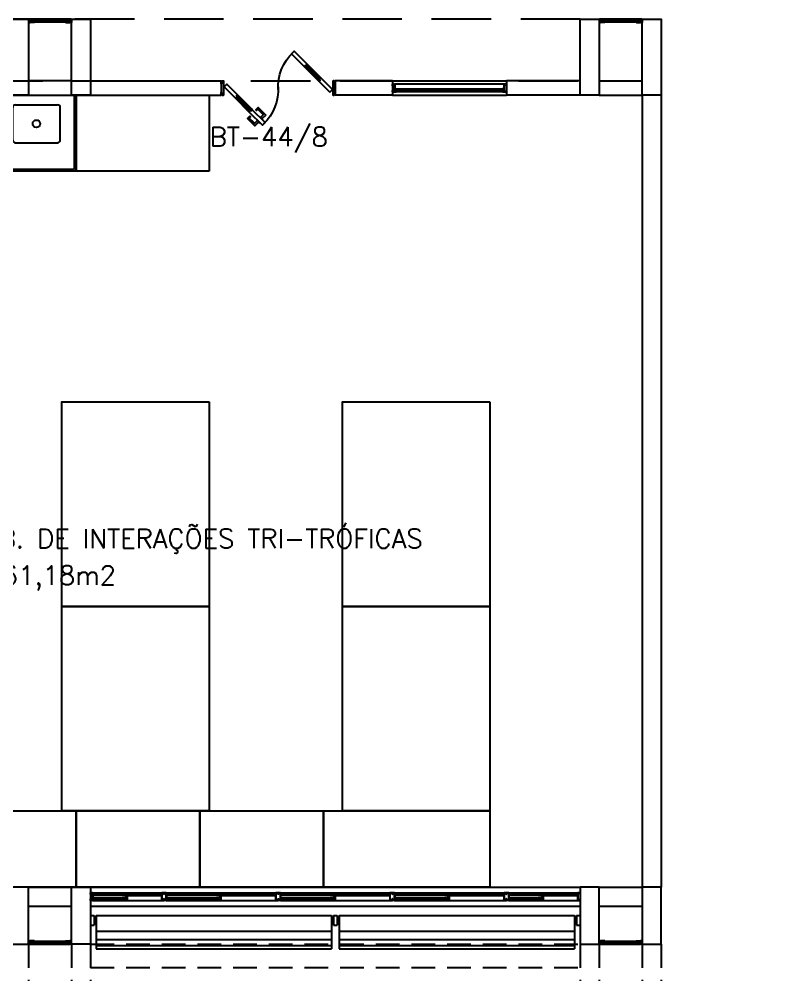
# Model space of a CAD drawing. Header units: millimetres. Extents: x 2128 to 2646, y 1972 to 2207.
# Drawn here: x 2419.91 to 2427.99, y 2008.99 to 2019.04 of the extents above; entities that cross this region are included whole.
import ezdxf

# ---------------------------------------------------------------- set-up
doc = ezdxf.new("R2010")
doc.units = ezdxf.units.MM
doc.linetypes.add('DASHDOT2', pattern=[0.5, 0.25, -0.125, 0, -0.125])
doc.linetypes.add('HIDDEN', pattern=[0.375, 0.25, -0.125])
for name, color, linetype in [('AR-ALV', 2, 'Continuous'), ('AR-BANCADAS', 1, 'Continuous'), ('AR-BRISES', 1, 'Continuous'), ('AR-DASH', 1, 'DASHDOT2'), ('AR-ESCADA', 2, 'Continuous'), ('AR-ESQ', 1, 'Continuous'), ('AR-ESTC', 3, 'Continuous'), ('AR-PEITORIL', 1, 'Continuous'), ('AR-PERGOLAPROJ', 1, 'HIDDEN'), ('AR-PISO', 1, 'Continuous'), ('AR-PORTA', 1, 'Continuous'), ('AR-PROJ', 1, 'HIDDEN'), ('BC- VISTA', 1, 'Continuous'), ('BC-CUBA', 1, 'Continuous'), ('BR-LINHAS', 1, 'Continuous'), ('BR-MONTANTE', 242, 'Continuous'), ('BR-PAINEL', 1, 'Continuous'), ('BR-SUPORTE', 1, 'Continuous'), ('COZ1', 1, 'Continuous'), ('DT-ESQ-BAGUETE-C', 1, 'Continuous'), ('DT-ESQ-BAGUETE-V', 1, 'Continuous'), ('DT-ESQ-CHAPA DOBRADA-V', 1, 'Continuous'), ('DT-ESQ-MARCO-V', 1, 'Continuous'), ('DT-ESQ-PERFIL CADEIRA-C', 2, 'Continuous'), ('DT-ESQ-PERFIL CADEIRA-V', 2, 'Continuous'), ('DT-ESQ-PERFIL U SIMPLES-C', 2, 'Continuous'), ('DT-ESQ-PERFIL U-C', 2, 'Continuous'), ('DT-ESQ-PERFIL U-V', 1, 'Continuous'), ('DT-ESQ-VENEZIANA-C', 1, 'Continuous'), ('DT-ESQ-VENEZIANA-V', 1, 'Continuous'), ('DT-ESQ-VIDRO-C', 2, 'Continuous'), ('DT-TXTMOD', 1, 'Continuous'), ('ENDEREÇO', 2, 'Continuous'), ('ES-GUARDACORPO', 2, 'Continuous'), ('maçaneta', 1, 'Continuous'), ('mov', 1, 'Continuous'), ('PG-PROJ', 1, 'HIDDEN'), ('PM-PERFIL U-C', 2, 'Continuous'), ('PM-VIDRO', 2, 'Continuous'), ('pm1', 2, 'Continuous'), ('pm2', 2, 'Continuous'), ('PROJ2', 1, 'HIDDEN'), ('TEXTO', 2, 'Continuous'), ('Área', 2, 'Continuous')]:
    doc.layers.add(name, color=color, linetype=linetype)
doc.styles.add('S10', font='simplex.shx', dxfattribs={"height": 0.1})
doc.styles.add('UNB-100', font='simplex.shx', dxfattribs={"height": 0.2})
doc.styles.add('UNB1-100', font='simplex.shx', dxfattribs={"height": 0.2})

# ---------------------------------------------------------------- blocks, each defined once
blk = doc.blocks.new('EF40-P')
at = {"layer": 'DT-ESQ-BAGUETE-C', "ltscale": 0.1}
for points in [[(0.422, -0.08), (0.409, -0.08), (0.409, -0.079), (0.422, -0.079, 0.414214), (0.422, -0.078), (0.422, -0.067, 0.414214), (0.422, -0.067), (0.409, -0.067), (0.409, -0.065), (0.422, -0.065, -0.414214), (0.424, -0.067), (0.424, -0.079, -0.414214)], [(0.702, -0.08), (0.715, -0.08), (0.715, -0.079), (0.702, -0.079, -0.414214), (0.702, -0.078), (0.702, -0.067, -0.414214), (0.702, -0.067), (0.715, -0.067), (0.715, -0.065), (0.702, -0.065, 0.414214), (0.7, -0.067), (0.7, -0.079, 0.414214)], [(1.41, -0.08), (1.396, -0.08), (1.396, -0.079), (1.409, -0.079, 0.414214), (1.41, -0.078), (1.41, -0.067, 0.414214), (1.409, -0.067), (1.396, -0.067), (1.396, -0.065), (1.41, -0.065, -0.414214), (1.411, -0.067), (1.411, -0.079, -0.414214)], [(1.901, -0.08), (1.915, -0.08), (1.915, -0.079), (1.902, -0.079, -0.414214), (1.901, -0.078), (1.901, -0.067, -0.414214), (1.902, -0.067), (1.915, -0.067), (1.915, -0.065), (1.901, -0.065, 0.414214), (1.9, -0.067), (1.9, -0.079, 0.414214)], [(2.61, -0.08), (2.596, -0.08), (2.596, -0.079), (2.609, -0.079, 0.414214), (2.61, -0.078), (2.61, -0.067, 0.414214), (2.609, -0.067), (2.596, -0.067), (2.596, -0.065), (2.61, -0.065, -0.414214), (2.611, -0.067), (2.611, -0.079, -0.414214)], [(3.101, -0.08), (3.115, -0.08), (3.115, -0.079), (3.102, -0.079, -0.414214), (3.101, -0.078), (3.101, -0.067, -0.414214), (3.102, -0.067), (3.115, -0.067), (3.115, -0.065), (3.101, -0.065, 0.414214), (3.1, -0.067), (3.1, -0.079, 0.414214)], [(3.81, -0.08), (3.796, -0.08), (3.796, -0.079), (3.809, -0.079, 0.414214), (3.81, -0.078), (3.81, -0.067, 0.414214), (3.809, -0.067), (3.796, -0.067), (3.796, -0.065), (3.81, -0.065, -0.414214), (3.811, -0.067), (3.811, -0.079, -0.414214)], [(4.301, -0.08), (4.315, -0.08), (4.315, -0.079), (4.302, -0.079, -0.414214), (4.301, -0.078), (4.301, -0.067, -0.414214), (4.302, -0.067), (4.315, -0.067), (4.315, -0.065), (4.301, -0.065, 0.414214), (4.3, -0.067), (4.3, -0.079, 0.414214)], [(4.797, -0.08), (4.784, -0.08), (4.784, -0.079), (4.797, -0.079, 0.414214), (4.797, -0.078), (4.797, -0.067, 0.414214), (4.797, -0.067), (4.784, -0.067), (4.784, -0.065), (4.797, -0.065, -0.414214), (4.799, -0.067), (4.799, -0.079, -0.414214)], [(5.076, -0.08), (5.09, -0.08), (5.09, -0.079), (5.077, -0.079, -0.414214), (5.076, -0.078), (5.076, -0.067, -0.414214), (5.077, -0.067), (5.09, -0.067), (5.09, -0.065), (5.076, -0.065, 0.414214), (5.075, -0.067), (5.075, -0.079, 0.414214)], [(0.073, -0.125), (0.06, -0.125), (0.06, -0.124), (0.073, -0.124, 0.414214), (0.073, -0.123), (0.073, -0.112, 0.414214), (0.073, -0.112), (0.06, -0.112), (0.06, -0.11), (0.073, -0.11, -0.414214), (0.075, -0.112), (0.075, -0.124, -0.414214)], [(0.339, -0.125), (0.352, -0.125), (0.352, -0.124), (0.34, -0.124, -0.414214), (0.339, -0.123), (0.339, -0.112, -0.414214), (0.34, -0.112), (0.352, -0.112), (0.352, -0.11), (0.339, -0.11, 0.414214), (0.337, -0.112), (0.337, -0.124, 0.414214)], [(0.848, -0.125), (0.835, -0.125), (0.835, -0.124), (0.848, -0.124, 0.414214), (0.848, -0.123), (0.848, -0.112, 0.414214), (0.848, -0.112), (0.835, -0.112), (0.835, -0.11), (0.848, -0.11, -0.414214), (0.85, -0.112), (0.85, -0.124, -0.414214)], [(1.326, -0.125), (1.34, -0.125), (1.34, -0.124), (1.327, -0.124, -0.414214), (1.326, -0.123), (1.326, -0.112, -0.414214), (1.327, -0.112), (1.34, -0.112), (1.34, -0.11), (1.326, -0.11, 0.414214), (1.325, -0.112), (1.325, -0.124, 0.414214)], [(2.048, -0.125), (2.035, -0.125), (2.035, -0.124), (2.048, -0.124, 0.414214), (2.048, -0.123), (2.048, -0.112, 0.414214), (2.048, -0.112), (2.035, -0.112), (2.035, -0.11), (2.048, -0.11, -0.414214), (2.05, -0.112), (2.05, -0.124, -0.414214)], [(2.526, -0.125), (2.54, -0.125), (2.54, -0.124), (2.527, -0.124, -0.414214), (2.526, -0.123), (2.526, -0.112, -0.414214), (2.527, -0.112), (2.54, -0.112), (2.54, -0.11), (2.526, -0.11, 0.414214), (2.525, -0.112), (2.525, -0.124, 0.414214)], [(3.248, -0.125), (3.235, -0.125), (3.235, -0.124), (3.248, -0.124, 0.414214), (3.248, -0.123), (3.248, -0.112, 0.414214), (3.248, -0.112), (3.235, -0.112), (3.235, -0.11), (3.248, -0.11, -0.414214), (3.25, -0.112), (3.25, -0.124, -0.414214)], [(3.726, -0.125), (3.74, -0.125), (3.74, -0.124), (3.727, -0.124, -0.414214), (3.726, -0.123), (3.726, -0.112, -0.414214), (3.727, -0.112), (3.74, -0.112), (3.74, -0.11), (3.726, -0.11, 0.414214), (3.725, -0.112), (3.725, -0.124, 0.414214)], [(4.448, -0.125), (4.435, -0.125), (4.435, -0.124), (4.448, -0.124, 0.414214), (4.448, -0.123), (4.448, -0.112, 0.414214), (4.448, -0.112), (4.435, -0.112), (4.435, -0.11), (4.448, -0.11, -0.414214), (4.45, -0.112), (4.45, -0.124, -0.414214)], [(4.714, -0.125), (4.727, -0.125), (4.727, -0.124), (4.714, -0.124, -0.414214), (4.714, -0.123), (4.714, -0.112, -0.414214), (4.714, -0.112), (4.727, -0.112), (4.727, -0.11), (4.714, -0.11, 0.414214), (4.712, -0.112), (4.712, -0.124, 0.414214)]]:
    blk.add_lwpolyline(points, format="xyb", close=True, dxfattribs=at)
at = {"layer": 'DT-ESQ-BAGUETE-V', "ltscale": 0.1}
for p, q in [((0.422, -0.065), (0.702, -0.065)), ((1.41, -0.065), (1.901, -0.065)), ((2.61, -0.065), (3.101, -0.065)), ((3.81, -0.065), (4.301, -0.065)), ((4.797, -0.065), (5.076, -0.065)), ((0.073, -0.11), (0.339, -0.11)), ((0.848, -0.11), (1.326, -0.11)), ((2.048, -0.11), (2.526, -0.11)), ((3.248, -0.11), (3.726, -0.11)), ((4.448, -0.11), (4.714, -0.11))]:
    blk.add_line(p, q, dxfattribs=at)
at = {"layer": 'DT-ESQ-CHAPA DOBRADA-V', "ltscale": 0.1}
for p, q in [((0.025, -0.077), (0.374, -0.077)), ((0.025, -0.08), (0.374, -0.08)), ((0.8, -0.077), (1.361, -0.077)), ((0.8, -0.08), (1.361, -0.08)), ((2, -0.077), (2.561, -0.077)), ((2, -0.08), (2.561, -0.08)), ((3.2, -0.077), (3.761, -0.077)), ((3.2, -0.08), (3.761, -0.08)), ((4.4, -0.077), (4.749, -0.077)), ((4.4, -0.08), (4.749, -0.08))]:
    blk.add_line(p, q, dxfattribs=at)
at = {"layer": 'DT-ESQ-PERFIL CADEIRA-C', "ltscale": 0.1}
for p, q in [((0.376, -0.088), (0.422, -0.088)), ((0.75, -0.088), (0.702, -0.088)), ((1.363, -0.088), (1.41, -0.088)), ((1.95, -0.088), (1.901, -0.088)), ((2.563, -0.088), (2.61, -0.088)), ((3.15, -0.088), (3.101, -0.088)), ((3.763, -0.088), (3.81, -0.088)), ((4.35, -0.088), (4.301, -0.088)), ((4.751, -0.088), (4.797, -0.088)), ((5.125, -0.088), (5.076, -0.088)), ((0.025, -0.134), (0.073, -0.134)), ((0.385, -0.134), (0.339, -0.134)), ((0.8, -0.134), (0.848, -0.134)), ((1.373, -0.134), (1.326, -0.134)), ((2, -0.134), (2.048, -0.134)), ((2.573, -0.134), (2.526, -0.134)), ((3.2, -0.134), (3.248, -0.134)), ((3.773, -0.134), (3.726, -0.134)), ((4.4, -0.134), (4.448, -0.134)), ((4.76, -0.134), (4.714, -0.134))]:
    blk.add_line(p, q, dxfattribs=at)
for points in [[(0.422, -0.087, -1), (0.422, -0.09), (0.376, -0.09, -0.414214), (0.374, -0.088), (0.374, -0.067, -0.414214), (0.376, -0.065), (0.407, -0.065, -0.414214), (0.409, -0.067), (0.409, -0.087)], [(0.409, -0.088, -0.198913), (0.408, -0.088, -0.198913), (0.407, -0.087), (0.407, -0.067, 0.414214), (0.407, -0.067), (0.376, -0.067, 0.414214), (0.375, -0.067), (0.375, -0.088, 0.414214), (0.376, -0.088)], [(0.702, -0.09), (0.75, -0.09), (0.75, -0.088), (0.715, -0.088, 0.198912), (0.716, -0.088, 0.198913), (0.716, -0.087), (0.716, -0.067, -0.414214), (0.717, -0.067), (0.75, -0.067), (0.75, -0.065), (0.716, -0.065, 0.414214), (0.715, -0.067), (0.715, -0.079), (0.715, -0.08), (0.715, -0.087), (0.702, -0.087, 1)], [(1.41, -0.087, -1), (1.41, -0.09), (1.363, -0.09, -0.414214), (1.361, -0.088), (1.361, -0.067, -0.414214), (1.363, -0.065), (1.395, -0.065, -0.414214), (1.396, -0.067), (1.396, -0.087)], [(1.396, -0.088, -0.198913), (1.395, -0.088, -0.198913), (1.395, -0.087), (1.395, -0.067, 0.414214), (1.394, -0.067), (1.363, -0.067, 0.414214), (1.363, -0.067), (1.363, -0.088, 0.414214), (1.363, -0.088)], [(1.901, -0.09), (1.95, -0.09), (1.95, -0.088), (1.915, -0.088, 0.198912), (1.916, -0.088, 0.198913), (1.916, -0.087), (1.916, -0.067, -0.414214), (1.917, -0.067), (1.95, -0.067), (1.95, -0.065), (1.916, -0.065, 0.414214), (1.915, -0.067), (1.915, -0.079), (1.915, -0.08), (1.915, -0.087), (1.901, -0.087, 1)], [(2.61, -0.087, -1), (2.61, -0.09), (2.563, -0.09, -0.414214), (2.561, -0.088), (2.561, -0.067, -0.414214), (2.563, -0.065), (2.595, -0.065, -0.414214), (2.596, -0.067), (2.596, -0.087)], [(2.596, -0.088, -0.198913), (2.595, -0.088, -0.198913), (2.595, -0.087), (2.595, -0.067, 0.414214), (2.594, -0.067), (2.563, -0.067, 0.414214), (2.563, -0.067), (2.563, -0.088, 0.414214), (2.563, -0.088)], [(3.101, -0.09), (3.15, -0.09), (3.15, -0.088), (3.115, -0.088, 0.198912), (3.116, -0.088, 0.198913), (3.116, -0.087), (3.116, -0.067, -0.414214), (3.117, -0.067), (3.15, -0.067), (3.15, -0.065), (3.116, -0.065, 0.414214), (3.115, -0.067), (3.115, -0.079), (3.115, -0.08), (3.115, -0.087), (3.101, -0.087, 1)], [(3.81, -0.087, -1), (3.81, -0.09), (3.763, -0.09, -0.414214), (3.761, -0.088), (3.761, -0.067, -0.414214), (3.763, -0.065), (3.795, -0.065, -0.414214), (3.796, -0.067), (3.796, -0.087)], [(3.796, -0.088, -0.198913), (3.795, -0.088, -0.198913), (3.795, -0.087), (3.795, -0.067, 0.414214), (3.794, -0.067), (3.763, -0.067, 0.414214), (3.763, -0.067), (3.763, -0.088, 0.414214), (3.763, -0.088)], [(4.301, -0.09), (4.35, -0.09), (4.35, -0.088), (4.315, -0.088, 0.198912), (4.316, -0.088, 0.198913), (4.316, -0.087), (4.316, -0.067, -0.414214), (4.317, -0.067), (4.35, -0.067), (4.35, -0.065), (4.316, -0.065, 0.414214), (4.315, -0.067), (4.315, -0.079), (4.315, -0.08), (4.315, -0.087), (4.301, -0.087, 1)], [(4.797, -0.087, -1), (4.797, -0.09), (4.751, -0.09, -0.414214), (4.749, -0.088), (4.749, -0.067, -0.414214), (4.751, -0.065), (4.782, -0.065, -0.414214), (4.784, -0.067), (4.784, -0.087)], [(4.784, -0.088, -0.198913), (4.783, -0.088, -0.198913), (4.782, -0.087), (4.782, -0.067, 0.414214), (4.782, -0.067), (4.751, -0.067, 0.414214), (4.75, -0.067), (4.75, -0.088, 0.414214), (4.751, -0.088)], [(5.076, -0.09), (5.125, -0.09), (5.125, -0.088), (5.09, -0.088, 0.198912), (5.091, -0.088, 0.198913), (5.091, -0.087), (5.091, -0.067, -0.414214), (5.092, -0.067), (5.125, -0.067), (5.125, -0.065), (5.091, -0.065, 0.414214), (5.09, -0.067), (5.09, -0.079), (5.09, -0.08), (5.09, -0.087), (5.076, -0.087, 1)], [(0.073, -0.135), (0.025, -0.135), (0.025, -0.134), (0.06, -0.134, -0.198912), (0.059, -0.133, -0.198913), (0.059, -0.132), (0.059, -0.112, 0.414214), (0.058, -0.112), (0.025, -0.112), (0.025, -0.11), (0.059, -0.11, -0.414214), (0.06, -0.112), (0.06, -0.124), (0.06, -0.125), (0.06, -0.132), (0.073, -0.132, -1)], [(0.339, -0.132, 1), (0.339, -0.135), (0.385, -0.135, 0.414214), (0.387, -0.133), (0.387, -0.112, 0.414214), (0.385, -0.11), (0.354, -0.11, 0.414214), (0.352, -0.112), (0.352, -0.132)], [(0.352, -0.134, 0.198913), (0.354, -0.133, 0.198913), (0.354, -0.132), (0.354, -0.112, -0.414214), (0.354, -0.112), (0.385, -0.112, -0.414214), (0.386, -0.112), (0.386, -0.133, -0.414214), (0.385, -0.134)], [(0.848, -0.135), (0.8, -0.135), (0.8, -0.134), (0.835, -0.134, -0.198912), (0.834, -0.133, -0.198913), (0.833, -0.132), (0.833, -0.112, 0.414214), (0.833, -0.112), (0.8, -0.112), (0.8, -0.11), (0.833, -0.11, -0.414214), (0.835, -0.112), (0.835, -0.124), (0.835, -0.125), (0.835, -0.132), (0.848, -0.132, -1)], [(1.326, -0.132, 1), (1.326, -0.135), (1.373, -0.135, 0.414214), (1.375, -0.133), (1.375, -0.112, 0.414214), (1.373, -0.11), (1.341, -0.11, 0.414214), (1.34, -0.112), (1.34, -0.132)], [(1.34, -0.134, 0.198913), (1.341, -0.133, 0.198913), (1.341, -0.132), (1.341, -0.112, -0.414214), (1.342, -0.112), (1.373, -0.112, -0.414214), (1.373, -0.112), (1.373, -0.133, -0.414214), (1.373, -0.134)], [(2.048, -0.135), (2, -0.135), (2, -0.134), (2.035, -0.134, -0.198912), (2.034, -0.133, -0.198913), (2.033, -0.132), (2.033, -0.112, 0.414214), (2.033, -0.112), (2, -0.112), (2, -0.11), (2.033, -0.11, -0.414214), (2.035, -0.112), (2.035, -0.124), (2.035, -0.125), (2.035, -0.132), (2.048, -0.132, -1)], [(2.526, -0.132, 1), (2.526, -0.135), (2.573, -0.135, 0.414214), (2.575, -0.133), (2.575, -0.112, 0.414214), (2.573, -0.11), (2.541, -0.11, 0.414214), (2.54, -0.112), (2.54, -0.132)], [(2.54, -0.134, 0.198913), (2.541, -0.133, 0.198913), (2.541, -0.132), (2.541, -0.112, -0.414214), (2.542, -0.112), (2.573, -0.112, -0.414214), (2.573, -0.112), (2.573, -0.133, -0.414214), (2.573, -0.134)], [(3.248, -0.135), (3.2, -0.135), (3.2, -0.134), (3.235, -0.134, -0.198912), (3.234, -0.133, -0.198913), (3.233, -0.132), (3.233, -0.112, 0.414214), (3.233, -0.112), (3.2, -0.112), (3.2, -0.11), (3.233, -0.11, -0.414214), (3.235, -0.112), (3.235, -0.124), (3.235, -0.125), (3.235, -0.132), (3.248, -0.132, -1)], [(3.726, -0.132, 1), (3.726, -0.135), (3.773, -0.135, 0.414214), (3.775, -0.133), (3.775, -0.112, 0.414214), (3.773, -0.11), (3.741, -0.11, 0.414214), (3.74, -0.112), (3.74, -0.132)], [(3.74, -0.134, 0.198913), (3.741, -0.133, 0.198913), (3.741, -0.132), (3.741, -0.112, -0.414214), (3.742, -0.112), (3.773, -0.112, -0.414214), (3.773, -0.112), (3.773, -0.133, -0.414214), (3.773, -0.134)], [(4.448, -0.135), (4.4, -0.135), (4.4, -0.134), (4.435, -0.134, -0.198912), (4.434, -0.133, -0.198913), (4.433, -0.132), (4.433, -0.112, 0.414214), (4.433, -0.112), (4.4, -0.112), (4.4, -0.11), (4.433, -0.11, -0.414214), (4.435, -0.112), (4.435, -0.124), (4.435, -0.125), (4.435, -0.132), (4.448, -0.132, -1)], [(4.714, -0.132, 1), (4.714, -0.135), (4.76, -0.135, 0.414214), (4.762, -0.133), (4.762, -0.112, 0.414214), (4.76, -0.11), (4.729, -0.11, 0.414214), (4.727, -0.112), (4.727, -0.132)], [(4.727, -0.134, 0.198913), (4.729, -0.133, 0.198913), (4.729, -0.132), (4.729, -0.112, -0.414214), (4.729, -0.112), (4.76, -0.112, -0.414214), (4.761, -0.112), (4.761, -0.133, -0.414214), (4.76, -0.134)]]:
    blk.add_lwpolyline(points, format="xyb", close=True, dxfattribs=at)
at = {"layer": 'DT-ESQ-PERFIL CADEIRA-V', "ltscale": 0.1}
for p, q in [((0.407, -0.09), (0.702, -0.09)), ((1.395, -0.09), (1.901, -0.09)), ((2.595, -0.09), (3.101, -0.09)), ((3.795, -0.09), (4.301, -0.09)), ((4.782, -0.09), (5.076, -0.09)), ((0.073, -0.135), (0.339, -0.135)), ((0.848, -0.135), (1.326, -0.135)), ((2.048, -0.135), (2.526, -0.135)), ((3.248, -0.135), (3.726, -0.135)), ((4.448, -0.135), (4.714, -0.135))]:
    blk.add_line(p, q, dxfattribs=at)
at = {"layer": 'DT-ESQ-PERFIL U SIMPLES-C', "ltscale": 0.1}
for points in [[(0.376, -0.102), (0.384, -0.102), (0.384, -0.1), (0.376, -0.1, -0.414214), (0.375, -0.1), (0.375, -0.092, -0.414214), (0.376, -0.091), (0.384, -0.091), (0.384, -0.09), (0.376, -0.09, 0.414214), (0.374, -0.092), (0.374, -0.1, 0.414214)], [(0.385, -0.098), (0.377, -0.098), (0.377, -0.1), (0.385, -0.1, -0.414214), (0.386, -0.1), (0.386, -0.108, -0.414214), (0.385, -0.109), (0.377, -0.109), (0.377, -0.11), (0.385, -0.11, 0.414214), (0.387, -0.108), (0.387, -0.1, 0.414214)], [(1.363, -0.102), (1.371, -0.102), (1.371, -0.1), (1.363, -0.1, -0.414214), (1.363, -0.1), (1.363, -0.092, -0.414214), (1.363, -0.091), (1.371, -0.091), (1.371, -0.09), (1.363, -0.09, 0.414214), (1.361, -0.092), (1.361, -0.1, 0.414214)], [(1.373, -0.098), (1.365, -0.098), (1.365, -0.1), (1.373, -0.1, -0.414214), (1.373, -0.1), (1.373, -0.108, -0.414214), (1.373, -0.109), (1.365, -0.109), (1.365, -0.11), (1.373, -0.11, 0.414214), (1.375, -0.108), (1.375, -0.1, 0.414214)], [(2.563, -0.102), (2.571, -0.102), (2.571, -0.1), (2.563, -0.1, -0.414214), (2.563, -0.1), (2.563, -0.092, -0.414214), (2.563, -0.091), (2.571, -0.091), (2.571, -0.09), (2.563, -0.09, 0.414214), (2.561, -0.092), (2.561, -0.1, 0.414214)], [(2.573, -0.098), (2.565, -0.098), (2.565, -0.1), (2.573, -0.1, -0.414214), (2.573, -0.1), (2.573, -0.108, -0.414214), (2.573, -0.109), (2.565, -0.109), (2.565, -0.11), (2.573, -0.11, 0.414214), (2.575, -0.108), (2.575, -0.1, 0.414214)], [(3.763, -0.102), (3.771, -0.102), (3.771, -0.1), (3.763, -0.1, -0.414214), (3.763, -0.1), (3.763, -0.092, -0.414214), (3.763, -0.091), (3.771, -0.091), (3.771, -0.09), (3.763, -0.09, 0.414214), (3.761, -0.092), (3.761, -0.1, 0.414214)], [(3.773, -0.098), (3.765, -0.098), (3.765, -0.1), (3.773, -0.1, -0.414214), (3.773, -0.1), (3.773, -0.108, -0.414214), (3.773, -0.109), (3.765, -0.109), (3.765, -0.11), (3.773, -0.11, 0.414214), (3.775, -0.108), (3.775, -0.1, 0.414214)], [(4.751, -0.102), (4.759, -0.102), (4.759, -0.1), (4.751, -0.1, -0.414214), (4.75, -0.1), (4.75, -0.092, -0.414214), (4.751, -0.091), (4.759, -0.091), (4.759, -0.09), (4.751, -0.09, 0.414214), (4.749, -0.092), (4.749, -0.1, 0.414214)], [(4.76, -0.098), (4.752, -0.098), (4.752, -0.1), (4.76, -0.1, -0.414214), (4.761, -0.1), (4.761, -0.108, -0.414214), (4.76, -0.109), (4.752, -0.109), (4.752, -0.11), (4.76, -0.11, 0.414214), (4.762, -0.108), (4.762, -0.1, 0.414214)]]:
    blk.add_lwpolyline(points, format="xyb", close=True, dxfattribs=at)
at = {"layer": 'DT-ESQ-PERFIL U-C', "ltscale": 0.1}
for points in [[(0, -0.062, -0.414214), (0.001, -0.06), (0.023, -0.06, -0.414214), (0.025, -0.062), (0.025, -0.139, -0.414214), (0.023, -0.14), (0.001, -0.14, -0.414214), (0, -0.139), (0, -0.125), (0.001, -0.125), (0.001, -0.138, 0.414214), (0.002, -0.139), (0.023, -0.139, 0.414214), (0.023, -0.138), (0.023, -0.062, 0.414214), (0.023, -0.062), (0.002, -0.062, 0.414214), (0.001, -0.062), (0.001, -0.075), (0, -0.075)], [(0.775, -0.062, 0.414214), (0.773, -0.06), (0.751, -0.06, 0.414214), (0.75, -0.062), (0.75, -0.139, 0.414214), (0.751, -0.14), (0.773, -0.14, 0.414214), (0.775, -0.139), (0.775, -0.125), (0.773, -0.125), (0.773, -0.138, -0.414214), (0.773, -0.139), (0.752, -0.139, -0.414214), (0.751, -0.138), (0.751, -0.062, -0.414214), (0.752, -0.062), (0.773, -0.062, -0.414214), (0.773, -0.062), (0.773, -0.075), (0.775, -0.075)], [(0.775, -0.062, -0.414214), (0.776, -0.06), (0.798, -0.06, -0.414214), (0.8, -0.062), (0.8, -0.139, -0.414214), (0.798, -0.14), (0.776, -0.14, -0.414214), (0.775, -0.139), (0.775, -0.125), (0.776, -0.125), (0.776, -0.138, 0.414214), (0.777, -0.139), (0.798, -0.139, 0.414214), (0.798, -0.138), (0.798, -0.062, 0.414214), (0.798, -0.062), (0.777, -0.062, 0.414214), (0.776, -0.062), (0.776, -0.075), (0.775, -0.075)], [(1.975, -0.062, 0.414214), (1.973, -0.06), (1.951, -0.06, 0.414214), (1.95, -0.062), (1.95, -0.139, 0.414214), (1.951, -0.14), (1.973, -0.14, 0.414214), (1.975, -0.139), (1.975, -0.125), (1.973, -0.125), (1.973, -0.138, -0.414214), (1.973, -0.139), (1.952, -0.139, -0.414214), (1.951, -0.138), (1.951, -0.062, -0.414214), (1.952, -0.062), (1.973, -0.062, -0.414214), (1.973, -0.062), (1.973, -0.075), (1.975, -0.075)], [(1.975, -0.062, -0.414214), (1.976, -0.06), (1.998, -0.06, -0.414214), (2, -0.062), (2, -0.139, -0.414214), (1.998, -0.14), (1.976, -0.14, -0.414214), (1.975, -0.139), (1.975, -0.125), (1.976, -0.125), (1.976, -0.138, 0.414214), (1.977, -0.139), (1.998, -0.139, 0.414214), (1.998, -0.138), (1.998, -0.062, 0.414214), (1.998, -0.062), (1.977, -0.062, 0.414214), (1.976, -0.062), (1.976, -0.075), (1.975, -0.075)], [(3.175, -0.062, 0.414214), (3.173, -0.06), (3.151, -0.06, 0.414214), (3.15, -0.062), (3.15, -0.139, 0.414214), (3.151, -0.14), (3.173, -0.14, 0.414214), (3.175, -0.139), (3.175, -0.125), (3.173, -0.125), (3.173, -0.138, -0.414214), (3.173, -0.139), (3.152, -0.139, -0.414214), (3.151, -0.138), (3.151, -0.062, -0.414214), (3.152, -0.062), (3.173, -0.062, -0.414214), (3.173, -0.062), (3.173, -0.075), (3.175, -0.075)], [(3.175, -0.062, -0.414214), (3.176, -0.06), (3.198, -0.06, -0.414214), (3.2, -0.062), (3.2, -0.139, -0.414214), (3.198, -0.14), (3.176, -0.14, -0.414214), (3.175, -0.139), (3.175, -0.125), (3.176, -0.125), (3.176, -0.138, 0.414214), (3.177, -0.139), (3.198, -0.139, 0.414214), (3.198, -0.138), (3.198, -0.062, 0.414214), (3.198, -0.062), (3.177, -0.062, 0.414214), (3.176, -0.062), (3.176, -0.075), (3.175, -0.075)], [(4.375, -0.062, 0.414214), (4.373, -0.06), (4.351, -0.06, 0.414214), (4.35, -0.062), (4.35, -0.139, 0.414214), (4.351, -0.14), (4.373, -0.14, 0.414214), (4.375, -0.139), (4.375, -0.125), (4.373, -0.125), (4.373, -0.138, -0.414214), (4.373, -0.139), (4.352, -0.139, -0.414214), (4.351, -0.138), (4.351, -0.062, -0.414214), (4.352, -0.062), (4.373, -0.062, -0.414214), (4.373, -0.062), (4.373, -0.075), (4.375, -0.075)], [(4.375, -0.062, -0.414214), (4.376, -0.06), (4.398, -0.06, -0.414214), (4.4, -0.062), (4.4, -0.139, -0.414214), (4.398, -0.14), (4.376, -0.14, -0.414214), (4.375, -0.139), (4.375, -0.125), (4.376, -0.125), (4.376, -0.138, 0.414214), (4.377, -0.139), (4.398, -0.139, 0.414214), (4.398, -0.138), (4.398, -0.062, 0.414214), (4.398, -0.062), (4.377, -0.062, 0.414214), (4.376, -0.062), (4.376, -0.075), (4.375, -0.075)], [(5.15, -0.062, 0.414214), (5.148, -0.06), (5.126, -0.06, 0.414214), (5.125, -0.062), (5.125, -0.139, 0.414214), (5.126, -0.14), (5.148, -0.14, 0.414214), (5.15, -0.139), (5.15, -0.125), (5.148, -0.125), (5.148, -0.138, -0.414214), (5.148, -0.139), (5.127, -0.139, -0.414214), (5.126, -0.138), (5.126, -0.062, -0.414214), (5.127, -0.062), (5.148, -0.062, -0.414214), (5.148, -0.062), (5.148, -0.075), (5.15, -0.075)]]:
    blk.add_lwpolyline(points, format="xyb", close=True, dxfattribs=at)
at = {"layer": 'DT-ESQ-PERFIL U-V', "ltscale": 0.1}
for p, q in [((0.023, -0.06), (0.751, -0.06)), ((0.798, -0.06), (1.951, -0.06)), ((1.998, -0.06), (3.151, -0.06)), ((3.198, -0.06), (4.351, -0.06)), ((4.398, -0.06), (5.126, -0.06)), ((0.023, -0.14), (0.751, -0.14)), ((0.798, -0.14), (1.951, -0.14)), ((1.998, -0.14), (3.151, -0.14)), ((3.198, -0.14), (4.351, -0.14)), ((4.398, -0.14), (5.126, -0.14))]:
    blk.add_line(p, q, dxfattribs=at)
at = {"layer": 'DT-ESQ-VIDRO-C', "ltscale": 0.1}
for points in [[(0.713, -0.085), (0.713, -0.082), (0.412, -0.082), (0.412, -0.085)], [(1.912, -0.085), (1.912, -0.082), (1.399, -0.082), (1.399, -0.085)], [(3.112, -0.085), (3.112, -0.082), (2.599, -0.082), (2.599, -0.085)], [(4.312, -0.085), (4.312, -0.082), (3.799, -0.082), (3.799, -0.085)], [(5.087, -0.085), (5.087, -0.082), (4.786, -0.082), (4.786, -0.085)], [(0.063, -0.13), (0.063, -0.127), (0.349, -0.127), (0.349, -0.13)], [(0.838, -0.13), (0.838, -0.127), (1.337, -0.127), (1.337, -0.13)], [(2.038, -0.13), (2.038, -0.127), (2.537, -0.127), (2.537, -0.13)], [(3.238, -0.13), (3.238, -0.127), (3.737, -0.127), (3.737, -0.13)], [(4.438, -0.13), (4.438, -0.127), (4.724, -0.127), (4.724, -0.13)]]:
    blk.add_lwpolyline(points, close=True, dxfattribs=at)
at = {"layer": 'DT-TXTMOD', "ltscale": 0.1, "style": 'S10', "flags": 3}
for tag, p in [('M01', (0.025, -0.28)), ('M02', (0.325, -0.28)), ('M03', (0.627, -0.28)), ('M04', (0.929, -0.28)), ('M05', (1.231, -0.28)), ('M06', (1.532, -0.28)), ('M07', (1.834, -0.28)), ('M08', (2.136, -0.28)), ('M09', (2.438, -0.28)), ('M10', (2.739, -0.28)), ('M11', (3.041, -0.28)), ('M12', (3.343, -0.28)), ('M13', (3.645, -0.28)), ('M14', (3.946, -0.28)), ('M15', (4.248, -0.28)), ('M16', (4.55, -0.28)), ('M17', (4.852, -0.28))]:
    blk.add_attdef(tag, p, '', height=0.1, dxfattribs=at)
blk = doc.blocks.new('EF01-P')
at = {"layer": 'DT-ESQ-BAGUETE-C', "ltscale": 0.1}
for points in [[(0.002, 0.035), (0.015, 0.035), (0.015, 0.033), (0.002, 0.033), (0.002, 0.005), (0.015, 0.005), (0.015, 0.004), (0.002, 0.004, -0.414214), (0, 0.005), (0, 0.033, -0.414214)], [(0.448, 0.035), (0.435, 0.035), (0.435, 0.033), (0.448, 0.033), (0.448, 0.005), (0.435, 0.005), (0.435, 0.004), (0.448, 0.004, 0.414214), (0.45, 0.005), (0.45, 0.033, 0.414214)]]:
    blk.add_lwpolyline(points, format="xyb", close=True, dxfattribs=at)
at = {"layer": 'DT-ESQ-PERFIL CADEIRA-C', "ltscale": 0.1}
for points in [[(0.01, 0.002), (0.01, 0.003), (0.002, 0.003, 1), (0.002, 0), (0.015, 0, 0.414214), (0.016, 0.002), (0.016, 0.033), (0.043, 0.033)], [(0.043, 0.006), (0.018, 0.006), (0.018, 0.016), (0.016, 0.016), (0.016, 0.006, 0.414214), (0.018, 0.005), (0.043, 0.005), (0.056, 0.005, 1), (0.056, 0.008), (0.043, 0.008), (0.043, 0.02), (0.043, 0.032), (0.056, 0.032, 1), (0.056, 0.035), (0.043, 0.035), (0.016, 0.035, 0.414214), (0.015, 0.033), (0.015, 0.002), (0.002, 0.002)], [(0.041, 0.02), (0.041, 0.032, -0.414214), (0.043, 0.033), (0.056, 0.033)], [(0.041, 0.02), (0.041, 0.008, 0.414214), (0.043, 0.006), (0.056, 0.006)], [(0.407, 0.006), (0.432, 0.006), (0.432, 0.016), (0.433, 0.016), (0.433, 0.006, -0.414214), (0.432, 0.005), (0.407, 0.005), (0.394, 0.005, -1), (0.394, 0.008), (0.407, 0.008), (0.407, 0.02), (0.407, 0.032), (0.394, 0.032, -1), (0.394, 0.035), (0.407, 0.035), (0.433, 0.035, -0.414214), (0.435, 0.033), (0.435, 0.002), (0.448, 0.002)], [(0.408, 0.02), (0.408, 0.032, 0.414214), (0.407, 0.033), (0.394, 0.033)], [(0.408, 0.02), (0.408, 0.008, -0.414214), (0.407, 0.006), (0.394, 0.006)], [(0.44, 0.002), (0.44, 0.003), (0.448, 0.003, -1), (0.448, 0), (0.435, 0, -0.414214), (0.433, 0.002), (0.433, 0.033), (0.407, 0.033)]]:
    blk.add_lwpolyline(points, format="xyb", dxfattribs=at)
at = {"layer": 'DT-ESQ-PERFIL CADEIRA-V', "ltscale": 0.1}
blk.add_line((0.015, 0), (0.435, 0), dxfattribs=at)
at = {"layer": 'DT-ESQ-VENEZIANA-C', "ltscale": 0.1}
for p, q in [((0.043, 0.011), (0.407, 0.011)), ((0.043, 0.009), (0.407, 0.009))]:
    blk.add_line(p, q, dxfattribs=at)
at = {"layer": 'DT-ESQ-VENEZIANA-V', "ltscale": 0.1}
blk.add_line((0.043, 0.031), (0.407, 0.031), dxfattribs=at)
blk = doc.blocks.new('ES-2P-2PAV-D')
at = {"layer": 'AR-DASH'}
for p, q in [((5.578, -2.445), (6.569, -1.865)), ((5.462, -2.571), (5.578, -2.393)), ((5.578, -2.393), (5.578, -2.445)), ((4.649, -2.906), (5.48, -2.491)), ((5.48, -2.491), (5.462, -2.571))]:
    blk.add_line(p, q, dxfattribs=at)
at = {"layer": 'AR-ESTC'}
for points in [[(4.55, -1.325), (4.55, -1.295), (4.55, -0.75), (4.75, -0.75), (4.75, -1.295), (4.75, -1.325), (4.75, -3.875), (4.55, -3.875)], [(2.75, -0.95), (2.95, -0.95), (2.95, -1.55), (2.75, -1.55)]]:
    blk.add_lwpolyline(points, close=True, dxfattribs=at)
at = {"layer": 'AR-PISO'}
for p, q in [((0, -0.75), (0, 0.75)), ((4.8, -0.875), (6.3, -0.875)), ((4.8, -1.175), (6.3, -1.175)), ((4.8, -1.475), (6.3, -1.475)), ((4.8, -1.775), (6.3, -1.775)), ((4.8, -2.075), (6.21, -2.075)), ((4.8, -2.375), (5.697, -2.375)), ((4.8, -2.675), (5.111, -2.675))]:
    blk.add_line(p, q, dxfattribs=at)
at = {"layer": 'ES-GUARDACORPO'}
for p, q in [((6.35, 0.8), (0, 0.8)), ((0, 0.8), (0, 0.8)), ((0, 0.8), (0, 0.75)), ((6.3, 0.75), (0, 0.75)), ((6.3, 0.75), (6.3, -2.023)), ((6.35, 0.8), (6.35, -1.993)), ((4.75, -0.75), (0, -0.75)), ((0, -0.95), (0, -0.75)), ((4.8, -0.875), (4.8, -0.75)), ((4.8, -2.83), (4.8, -0.875)), ((4.55, -0.95), (0, -0.95)), ((4.5, -3.875), (4.5, -0.95))]:
    blk.add_line(p, q, dxfattribs=at)
blk.add_arc((4.775, -0.75), 0.025, 0, 180, dxfattribs=at)
at = {"layer": 'PROJ2'}
for p, q in [((2.95, -0.95), (2.95, -5.575)), ((3, -0.95), (3, -5.525)), ((4.5, -1.175), (3, -1.175)), ((4.5, -1.475), (3, -1.475)), ((4.5, -1.775), (3, -1.775)), ((6.35, -1.993), (6.35, -5.575)), ((4.5, -2.075), (3, -2.075)), ((6.21, -2.075), (6.3, -2.075)), ((6.3, -2.023), (6.3, -5.525)), ((4.5, -2.375), (3, -2.375)), ((5.697, -2.375), (6.3, -2.375)), ((4.5, -2.675), (3, -2.675)), ((5.111, -2.675), (6.3, -2.675)), ((4.8, -3.875), (4.8, -2.83)), ((4.5, -2.975), (3, -2.975)), ((4.8, -2.975), (6.3, -2.975)), ((4.5, -3.275), (3, -3.275)), ((4.8, -3.275), (6.3, -3.275)), ((4.5, -3.575), (3, -3.575)), ((4.8, -3.575), (6.3, -3.575)), ((4.5, -3.875), (3, -3.875)), ((4.5, -3.875), (4.5, -4)), ((4.55, -3.875), (4.55, -4)), ((4.75, -3.875), (4.75, -4)), ((4.8, -3.875), (6.3, -3.875)), ((4.8, -3.875), (4.8, -4)), ((6.3, -5.525), (3, -5.525)), ((6.35, -5.575), (2.95, -5.575))]:
    blk.add_line(p, q, dxfattribs=at)
for centre in [(4.525, -4), (4.775, -4)]:
    blk.add_arc(centre, 0.025, 180, 0, dxfattribs=at)
blk = doc.blocks.new('BR-MODULO1')
at = {"layer": 'BR-LINHAS'}
for p, q in [((0.06, -0.265), (2.535, -0.265)), ((2.615, -0.265), (5.09, -0.265)), ((0.06, -0.352), (2.535, -0.352)), ((2.615, -0.352), (5.09, -0.352)), ((0.06, -0.415), (2.535, -0.415)), ((2.615, -0.415), (5.09, -0.415))]:
    blk.add_line(p, q, dxfattribs=at)
at = {"layer": 'BR-MONTANTE'}
for p, q in [((0, -0.1), (0, -0.2)), ((0, -0.1), (0.04, -0.1)), ((0.04, -0.1), (0.04, -0.2)), ((2.555, -0.1), (2.595, -0.1)), ((2.555, -0.1), (2.555, -0.2)), ((2.595, -0.1), (2.595, -0.2)), ((5.11, -0.1), (5.11, -0.2)), ((5.11, -0.1), (5.15, -0.1)), ((5.15, -0.1), (5.15, -0.2)), ((0, -0.2), (0.04, -0.2)), ((2.555, -0.2), (2.595, -0.2)), ((5.11, -0.2), (5.15, -0.2))]:
    blk.add_line(p, q, dxfattribs=at)
at = {"layer": 'BR-PAINEL'}
for p, q in [((0.06, -0.1), (2.535, -0.1)), ((0.06, -0.1), (0.06, -0.45)), ((2.535, -0.1), (2.535, -0.45)), ((2.615, -0.1), (2.615, -0.45)), ((2.615, -0.1), (5.09, -0.1)), ((5.09, -0.1), (5.09, -0.45)), ((0.06, -0.45), (2.535, -0.45)), ((2.615, -0.45), (5.09, -0.45))]:
    blk.add_line(p, q, dxfattribs=at)
at = {"layer": 'BR-SUPORTE'}
for p, q in [((0.04, -0.14), (0.06, -0.14)), ((0.04, -0.16), (0.06, -0.16)), ((0.05, -0.14), (0.05, -0.16)), ((2.535, -0.14), (2.555, -0.14)), ((2.535, -0.16), (2.555, -0.16)), ((2.545, -0.14), (2.545, -0.16)), ((2.615, -0.14), (2.595, -0.14)), ((2.615, -0.16), (2.595, -0.16)), ((2.605, -0.14), (2.605, -0.16)), ((5.09, -0.14), (5.11, -0.14)), ((5.09, -0.16), (5.11, -0.16)), ((5.1, -0.14), (5.1, -0.16))]:
    blk.add_line(p, q, dxfattribs=at)
blk = doc.blocks.new('PG-MODULO1-PJ-B')
at = {"layer": 'PG-PROJ'}
for p, q in [((0, 0), (0, -3)), ((5.55, 0), (5.55, -3)), ((0.2, 0), (5.35, 0)), ((0.2, 0), (0.2, -3)), ((5.35, 0), (5.35, -3)), ((0.2, -0.245), (5.35, -0.245)), ((0.2, -0.555), (5.35, -0.555)), ((0.2, -0.685), (5.35, -0.685)), ((0.2, -0.995), (5.35, -0.995)), ((0.2, -1.125), (5.35, -1.125)), ((0.2, -1.435), (5.35, -1.435)), ((0.2, -1.565), (5.35, -1.565)), ((0.2, -1.875), (5.35, -1.875)), ((0.2, -2.005), (5.35, -2.005)), ((0.2, -2.315), (5.35, -2.315)), ((0.2, -2.445), (5.35, -2.445)), ((0.2, -2.755), (5.35, -2.755)), ((0.2, -3), (0, -3)), ((5.35, -3), (5.55, -3))]:
    blk.add_line(p, q, dxfattribs=at)
blk = doc.blocks.new('EF05B-P')
at = {"layer": 'DT-ESQ-BAGUETE-C', "ltscale": 0.1}
for points in [[(0.039, -0.05), (0.0255, -0.05), (0.0255, -0.0485), (0.039, -0.0485), (0.039, -0.0365), (0.0255, -0.0365), (0.0255, -0.035), (0.039, -0.035, -0.4142136), (0.0405, -0.0365), (0.0405, -0.0485, -0.4142136)], [(1.161, -0.05), (1.1745, -0.05), (1.1745, -0.0485), (1.161, -0.0485), (1.161, -0.0365), (1.1745, -0.0365), (1.1745, -0.035), (1.161, -0.035, 0.4142136), (1.1595, -0.0365), (1.1595, -0.0485, 0.4142136)]]:
    blk.add_lwpolyline(points, format="xyb", close=True, dxfattribs=at)
at = {"layer": 'DT-ESQ-BAGUETE-V', "ltscale": 0.1}
blk.add_line((1.161, -0.05), (0.039, -0.05), dxfattribs=at)
at = {"layer": 'DT-ESQ-CHAPA DOBRADA-V', "ltscale": 0.1}
blk.add_line((1.16, -0.067), (0.04, -0.067), dxfattribs=at)
at = {"layer": 'DT-ESQ-MARCO-V', "ltscale": 0.1}
for p, q in [((0.0235, -0.035), (1.1765, -0.035)), ((0.0235, -0.115), (1.1765, -0.115))]:
    blk.add_line(p, q, dxfattribs=at)
at = {"layer": 'DT-ESQ-PERFIL U-C', "ltscale": 0.1}
for points in [[(0.025, -0.0655), (0.025, -0.0655, 0.4142136), (0.0235, -0.067), (0.0235, -0.1135), (0.0015, -0.1135), (0.0015, -0.1), (0, -0.1), (0, -0.1135, 0.4142136), (0.0015, -0.115), (0.0235, -0.115, 0.4142136), (0.025, -0.1135), (0.025, -0.067), (0.04, -0.067, 1), (0.04, -0.064), (0.025, -0.064), (0.025, -0.0365, 0.4142136), (0.0235, -0.035), (0.0015, -0.035, 0.4142136), (0, -0.0365), (0, -0.05), (0.0015, -0.05), (0.0015, -0.0365), (0.0235, -0.0365), (0.0235, -0.064, 0.4142136), (0.025, -0.0655), (0.04, -0.0655)], [(1.175, -0.0655), (1.175, -0.0655, -0.4142136), (1.1765, -0.067), (1.1765, -0.1135), (1.1985, -0.1135), (1.1985, -0.1), (1.2, -0.1), (1.2, -0.1135, -0.4142136), (1.1985, -0.115), (1.1765, -0.115, -0.4142136), (1.175, -0.1135), (1.175, -0.067), (1.16, -0.067, -1), (1.16, -0.064), (1.175, -0.064), (1.175, -0.0365, -0.4142136), (1.1765, -0.035), (1.1985, -0.035, -0.4142136), (1.2, -0.0365), (1.2, -0.05), (1.1985, -0.05), (1.1985, -0.0365), (1.1765, -0.0365), (1.1765, -0.064, -0.4142136), (1.175, -0.0655), (1.16, -0.0655)]]:
    blk.add_lwpolyline(points, format="xyb", dxfattribs=at)
at = {"layer": 'DT-ESQ-VIDRO-C', "ltscale": 0.1}
blk.add_lwpolyline([(0.027, -0.062), (0.027, -0.052), (1.173, -0.052), (1.173, -0.062)], close=True, dxfattribs=at)
at = {"layer": 'DT-TXTMOD', "ltscale": 0.1, "style": 'S10', "flags": 3}
blk.add_attdef('EF05B', (0.05, 0), '', height=0.1, dxfattribs=at)
blk = doc.blocks.new('PM7B')
at = {"layer": 'maçaneta'}
for points in [[(0.732, -0.208), (0.771, -0.247), (0.785, -0.233), (0.758, -0.206, -0.414214), (0.758, -0.204), (0.813, -0.148), (0.827, -0.162), (0.834, -0.155), (0.81, -0.13)], [(0.806, -0.282), (0.845, -0.321), (0.923, -0.243), (0.898, -0.219), (0.891, -0.226), (0.905, -0.24), (0.849, -0.295, -0.414214), (0.847, -0.295), (0.82, -0.268)], [(0.845, -0.321), (0.806, -0.282), (0.82, -0.268), (0.847, -0.295, 0.414214), (0.849, -0.295), (0.905, -0.24), (0.891, -0.226), (0.898, -0.219), (0.923, -0.243)]]:
    blk.add_lwpolyline(points, format="xyb", close=True, dxfattribs=at)
for points in [[(0.792, -0.226), (0.764, -0.254), (0.767, -0.258), (0.795, -0.229)], [(0.792, -0.226), (0.764, -0.254), (0.767, -0.258), (0.795, -0.229)], [(0.827, -0.261), (0.799, -0.289), (0.795, -0.286), (0.824, -0.258)], [(0.827, -0.261), (0.799, -0.289), (0.795, -0.286), (0.824, -0.258)]]:
    blk.add_lwpolyline(points, close=True, dxfattribs=at)
at = {"layer": 'mov'}
for centre, start, end in [((0.099, 0.089), 356.8029, 46.3992), ((1.101, 0.061), 176.8029, 226.3992)]:
    blk.add_arc(centre, 0.501, start, end, dxfattribs=at)
at = {"layer": 'PM-PERFIL U-C'}
for p, q in [((0, 0.12), (0, 0.139)), ((0.002, 0.12), (0, 0.12)), ((0.001, 0.14), (0.01, 0.14)), ((0.01, 0.138), (0.002, 0.138)), ((0.002, 0.138), (0.002, 0.12)), ((0.01, 0.14), (0.01, 0.149)), ((0.012, 0.15), (0.023, 0.15)), ((0.023, 0.148), (0.012, 0.148)), ((0.012, 0.148), (0.012, 0.14)), ((0.023, 0.148), (0.023, 0.002)), ((0.025, 0.149), (0.025, 0.001)), ((1.175, 0.149), (1.175, 0.001)), ((1.188, 0.15), (1.176, 0.15)), ((1.177, 0.148), (1.188, 0.148)), ((1.177, 0.148), (1.177, 0.002)), ((1.188, 0.148), (1.188, 0.14)), ((1.189, 0.138), (1.198, 0.138)), ((1.19, 0.14), (1.19, 0.149)), ((1.198, 0.14), (1.19, 0.14)), ((1.198, 0.138), (1.198, 0.12)), ((1.198, 0.12), (1.2, 0.12)), ((1.2, 0.12), (1.2, 0.139)), ((0, 0.012), (0, 0.03)), ((0, 0.03), (0.002, 0.03)), ((0.01, 0.01), (0.001, 0.01)), ((0.002, 0.03), (0.002, 0.012)), ((0.002, 0.012), (0.01, 0.012)), ((0.01, 0.001), (0.01, 0.01)), ((0.012, 0.01), (0.012, 0.002)), ((0.012, 0.002), (0.023, 0.002)), ((0.023, 0), (0.012, 0)), ((1.188, 0.002), (1.177, 0.002)), ((1.176, 0), (1.188, 0)), ((1.188, 0.01), (1.188, 0.002)), ((1.198, 0.012), (1.189, 0.012)), ((1.19, 0.01), (1.198, 0.01)), ((1.19, 0.001), (1.19, 0.01)), ((1.198, 0.03), (1.198, 0.012)), ((1.2, 0.03), (1.198, 0.03)), ((1.2, 0.012), (1.2, 0.03))]:
    blk.add_line(p, q, dxfattribs=at)
for centre, start, end in [((0.001, 0.139), 90, 180), ((0.012, 0.149), 90, 180), ((0.01, 0.14), 270, 0), ((0.023, 0.149), 0, 90), ((1.176, 0.149), 90, 180), ((1.188, 0.149), 0, 90), ((1.189, 0.14), 180, 270), ((1.198, 0.139), 0, 90), ((0.001, 0.012), 180, 270), ((0.01, 0.01), 0, 90), ((0.012, 0.001), 180, 270), ((0.023, 0.001), 269.9386, 0), ((1.176, 0.001), 180, 270.0614), ((1.189, 0.01), 90, 180), ((1.188, 0.001), 270, 0), ((1.198, 0.012), 270, 0)]:
    blk.add_arc(centre, 0.0015, start, end, dxfattribs=at)
at = {"layer": 'PM-VIDRO'}
for p, q in [((0.161, 0.171), (0.302, 0.312)), ((0.309, 0.305), (0.168, 0.164)), ((0.891, -0.155), (1.032, -0.014)), ((1.039, -0.021), (0.898, -0.162))]:
    blk.add_line(p, q, dxfattribs=at)
at = {"layer": 'pm1'}
for p, q in [((0.302, 0.312), (0.291, 0.323)), ((0.302, 0.312), (0.309, 0.319)), ((0.327, 0.302), (0.309, 0.319)), ((0.316, 0.312), (0.309, 0.305)), ((0.32, 0.294), (0.309, 0.305)), ((0.327, 0.302), (0.32, 0.294)), ((0.03, 0.061), (0.15, 0.181)), ((0.178, 0.153), (0.058, 0.033)), ((0.15, 0.181), (0.161, 0.171)), ((0.154, 0.164), (0.161, 0.171)), ((0.171, 0.146), (0.154, 0.164)), ((0.168, 0.164), (0.161, 0.157)), ((0.168, 0.164), (0.178, 0.153)), ((0.178, 0.153), (0.171, 0.146)), ((0.058, 0.033), (0.03, 0.061)), ((1.022, -0.003), (1.029, 0.004)), ((1.029, 0.004), (1.046, -0.014)), ((1.032, -0.014), (1.039, -0.007)), ((1.046, -0.014), (1.039, -0.021)), ((0.873, -0.152), (0.88, -0.144)), ((0.873, -0.152), (0.891, -0.169)), ((0.88, -0.144), (0.891, -0.155)), ((0.884, -0.162), (0.891, -0.155)), ((0.898, -0.162), (0.891, -0.169)), ((0.898, -0.162), (0.909, -0.173))]:
    blk.add_line(p, q, dxfattribs=at)
for points in [[(0.291, 0.323), (0.433, 0.464), (0.461, 0.436), (0.32, 0.294)], [(1.032, -0.014), (1.022, -0.003), (1.142, 0.117), (1.17, 0.089), (1.05, -0.031), (1.039, -0.021)], [(0.909, -0.173), (0.767, -0.314), (0.739, -0.286), (0.873, -0.152)]]:
    blk.add_lwpolyline(points, dxfattribs=at)
at = {"layer": 'pm2', "color": 1}
for p, q in [((0.15, 0.181), (0.291, 0.323)), ((0.32, 0.294), (0.178, 0.153)), ((0.88, -0.144), (1.022, -0.003)), ((1.05, -0.031), (0.909, -0.173))]:
    blk.add_line(p, q, dxfattribs=at)
blk = doc.blocks.new('EF01C-P')
at = {"layer": 'DT-ESQ-BAGUETE-C', "ltscale": 0.1}
for points in [[(0.002, 0.035), (0.015, 0.035), (0.015, 0.033), (0.002, 0.033), (0.002, 0.005), (0.015, 0.005), (0.015, 0.004), (0.002, 0.004, -0.414214), (0, 0.005), (0, 0.033, -0.414214)], [(0.448, 0.035), (0.435, 0.035), (0.435, 0.033), (0.448, 0.033), (0.448, 0.005), (0.435, 0.005), (0.435, 0.004), (0.448, 0.004, 0.414214), (0.45, 0.005), (0.45, 0.033, 0.414214)]]:
    blk.add_lwpolyline(points, format="xyb", close=True, dxfattribs=at)
at = {"layer": 'DT-ESQ-PERFIL CADEIRA-C', "ltscale": 0.1}
for points in [[(0.01, 0.002), (0.01, 0.003), (0.002, 0.003, 1), (0.002, 0), (0.015, 0, 0.414214), (0.016, 0.002), (0.016, 0.033), (0.043, 0.033)], [(0.043, 0.006), (0.018, 0.006), (0.018, 0.016), (0.016, 0.016), (0.016, 0.006, 0.414214), (0.018, 0.005), (0.043, 0.005), (0.056, 0.005, 1), (0.056, 0.008), (0.043, 0.008), (0.043, 0.02), (0.043, 0.032), (0.056, 0.032, 1), (0.056, 0.035), (0.043, 0.035), (0.016, 0.035, 0.414214), (0.015, 0.033), (0.015, 0.002), (0.002, 0.002)], [(0.041, 0.02), (0.041, 0.032, -0.414214), (0.043, 0.033), (0.056, 0.033)], [(0.041, 0.02), (0.041, 0.008, 0.414214), (0.043, 0.006), (0.056, 0.006)], [(0.407, 0.006), (0.432, 0.006), (0.432, 0.016), (0.433, 0.016), (0.433, 0.006, -0.414214), (0.432, 0.005), (0.407, 0.005), (0.394, 0.005, -1), (0.394, 0.008), (0.407, 0.008), (0.407, 0.02), (0.407, 0.032), (0.394, 0.032, -1), (0.394, 0.035), (0.407, 0.035), (0.433, 0.035, -0.414214), (0.435, 0.033), (0.435, 0.002), (0.448, 0.002)], [(0.408, 0.02), (0.408, 0.032, 0.414214), (0.407, 0.033), (0.394, 0.033)], [(0.408, 0.02), (0.408, 0.008, -0.414214), (0.407, 0.006), (0.394, 0.006)], [(0.44, 0.002), (0.44, 0.003), (0.448, 0.003, -1), (0.448, 0), (0.435, 0, -0.414214), (0.433, 0.002), (0.433, 0.033), (0.407, 0.033)]]:
    blk.add_lwpolyline(points, format="xyb", dxfattribs=at)
at = {"layer": 'DT-ESQ-PERFIL CADEIRA-V', "ltscale": 0.1}
blk.add_line((0.015, 0), (0.435, 0), dxfattribs=at)
at = {"layer": 'DT-ESQ-VENEZIANA-C', "ltscale": 0.1}
for p, q in [((0.043, 0.011), (0.407, 0.011)), ((0.043, 0.009), (0.407, 0.009))]:
    blk.add_line(p, q, dxfattribs=at)
at = {"layer": 'DT-ESQ-VENEZIANA-V', "ltscale": 0.1}
blk.add_line((0.043, 0.031), (0.407, 0.031), dxfattribs=at)
at = {"layer": 'DT-TXTMOD', "ltscale": 0.1, "style": 'S10', "flags": 3}
blk.add_attdef('EF01C', (0.021, -0.14), '', height=0.1, dxfattribs=at)
blk = doc.blocks.new('BCP16')
at = {"layer": 'BC- VISTA'}
blk.add_lwpolyline([(0.8, 0), (0.8, -1.75), (0, -1.75), (0, 0)], close=True, dxfattribs=at)
blk = doc.blocks.new('BCP12')
at = {"layer": 'BC- VISTA'}
blk.add_lwpolyline([(0.8, 0), (0.8, -1.3), (0, -1.3), (0, 0)], close=True, dxfattribs=at)
blk = doc.blocks.new('BCP13')
at = {"layer": 'BC- VISTA'}
blk.add_lwpolyline([(0.8, 0), (0.8, -1.4), (0, -1.4), (0, 0)], close=True, dxfattribs=at)
blk = doc.blocks.new('BCP25')
at = {"layer": 'BC- VISTA'}
blk.add_lwpolyline([(1.55, 0), (1.55, -2.15), (0, -2.15), (0, 0)], close=True, dxfattribs=at)
blk = doc.blocks.new('CUBAbnc-01P')
at = {"layer": 'COZ1'}
for p, q in [((-0.25, -0.4705), (-0.25, -0.1305)), ((-0.22, -0.1005), (0.22, -0.1005)), ((0.25, -0.4705), (0.25, -0.1305)), ((-0.22, -0.5005), (0.22, -0.5005))]:
    blk.add_line(p, q, dxfattribs=at)
blk.add_circle((0, -0.3005), 0.04, dxfattribs=at)
for centre, start, end in [((-0.22, -0.1305), 90, 180), ((0.22, -0.1305), 0, 90), ((-0.22, -0.4705), 180, 270), ((0.22, -0.4705), 270, 0)]:
    blk.add_arc(centre, 0.03, start, end, dxfattribs=at)
blk = doc.blocks.new('BCP03')
at = {"layer": 'BC- VISTA'}
for p, q in [((0, -0.02), (0.78, -0.02)), ((0.78, -0.02), (0.78, -1.38)), ((0.78, -1.38), (0, -1.38))]:
    blk.add_line(p, q, dxfattribs=at)
blk.add_lwpolyline([(0.8, 0), (0.8, -1.4), (0, -1.4), (0, 0)], close=True, dxfattribs=at)
at = {"layer": 'BC-CUBA', "rotation": 90}
for p in [(0, -0.417), (0, -0.983)]:
    blk.add_blockref('CUBAbnc-01P', p, dxfattribs=at)

msp = doc.modelspace()

# ---------------------------------------------------------------- linework, layer by layer
msp.add_line((2423.236, 2018.24), (2423.236, 2018.25))
at = {"layer": 'AR-ALV'}
for p, q in [((2420.461, 2018.39), (2420.011, 2018.39)), ((2420.661, 2018.39), (2422.036, 2018.39)), ((2422.036, 2018.39), (2422.036, 2018.24)), ((2423.236, 2018.39), (2423.236, 2018.24)), ((2423.836, 2018.39), (2423.236, 2018.39)), ((2423.836, 2018.39), (2423.836, 2018.24)), ((2425.811, 2018.39), (2425.036, 2018.39)), ((2425.036, 2018.39), (2425.036, 2018.24)), ((2426.011, 2018.39), (2426.461, 2018.39)), ((2420.011, 2018.24), (2420.461, 2018.24)), ((2420.661, 2018.24), (2422.036, 2018.24)), ((2423.836, 2018.24), (2423.236, 2018.24)), ((2425.811, 2018.24), (2425.036, 2018.24)), ((2426.011, 2018.24), (2426.461, 2018.24)), ((2426.461, 2018.24), (2426.461, 2009.915)), ((2426.661, 2018.24), (2426.661, 2009.915)), ((2420.011, 2009.915), (2420.461, 2009.915)), ((2426.011, 2009.915), (2426.461, 2009.915)), ((2420.011, 2009.715), (2420.461, 2009.715)), ((2426.011, 2009.715), (2426.461, 2009.715))]:
    msp.add_line(p, q, dxfattribs=at)
at = {"layer": 'AR-ESTC'}
for points in [[(2420.011, 2018.24), (2419.811, 2018.24), (2419.811, 2019.04), (2420.011, 2019.04)], [(2420.661, 2018.24), (2420.461, 2018.24), (2420.461, 2019.04), (2420.661, 2019.04)], [(2426.011, 2018.24), (2425.811, 2018.24), (2425.811, 2019.04), (2426.011, 2019.04)], [(2426.661, 2018.24), (2426.461, 2018.24), (2426.461, 2019.04), (2426.661, 2019.04)], [(2420.011, 2009.915), (2419.811, 2009.915), (2419.811, 2009.315), (2420.011, 2009.315)], [(2420.461, 2009.915), (2420.661, 2009.915), (2420.661, 2009.315), (2420.461, 2009.315)], [(2426.011, 2009.915), (2425.811, 2009.915), (2425.811, 2009.315), (2426.011, 2009.315)], [(2426.661, 2009.915), (2426.461, 2009.915), (2426.461, 2009.315), (2426.661, 2009.315)]]:
    msp.add_lwpolyline(points, close=True, dxfattribs=at)
at = {"layer": 'AR-PEITORIL'}
for p, q in [((2423.836, 2018.39), (2425.036, 2018.39)), ((2423.836, 2018.24), (2425.036, 2018.24)), ((2420.661, 2009.915), (2425.811, 2009.915)), ((2420.661, 2009.715), (2425.811, 2009.715))]:
    msp.add_line(p, q, dxfattribs=at)
at = {"layer": 'AR-PERGOLAPROJ'}
for p, q in [((2426.461, 2009.315), (2426.461, 2006.315)), ((2426.661, 2009.315), (2426.661, 2006.315))]:
    msp.add_line(p, q, dxfattribs=at)
at = {"layer": 'AR-PROJ', "ltscale": 2.5}
msp.add_lwpolyline([(2372.661, 2018.39), (2425.811, 2018.39), (2425.811, 2019.04), (2372.661, 2019.04)], close=True, dxfattribs=at)

# ---------------------------------------------------------------- block references
at = {"layer": 'AR-BANCADAS'}
for name, p, rotation in [('BCP03', (2420.511, 2018.24), 270), ('BCP13', (2421.911, 2018.24), 269.999999516769), ('BCP13', (2420.511, 2010.715), 270), ('BCP12', (2421.811, 2010.715), 270), ('BCP12', (2423.111, 2010.715), 270), ('BCP16', (2424.861, 2010.715), 269.9999999107743)]:
    msp.add_blockref(name, p, dxfattribs=dict(at, rotation=rotation))
for p in [(2420.361, 2015.015), (2423.311, 2015.015), (2420.361, 2012.865), (2423.311, 2012.865)]:
    msp.add_blockref('BCP25', p, dxfattribs=at)
at = {"layer": 'AR-BRISES'}
msp.add_blockref('BR-MODULO1', (2420.661, 2009.715), dxfattribs=at)
at = {"layer": 'AR-ESCADA'}
msp.add_blockref('ES-2P-2PAV-D', (2426.661, 2020.428), dxfattribs=at)
at = {"layer": 'AR-ESQ', "rotation": 180}
for name, p in [('EF01-P', (2420.461, 2019.04)), ('EF01-P', (2426.461, 2019.04)), ('EF05B-P', (2425.036, 2018.24))]:
    msp.add_blockref(name, p, dxfattribs=at)
at = {"layer": 'AR-ESQ'}
for name, p in [('EF40-P', (2420.661, 2009.915)), ('EF01C-P', (2420.011, 2009.315)), ('EF01C-P', (2426.011, 2009.315))]:
    msp.add_blockref(name, p, dxfattribs=at)
at = {"layer": 'AR-PERGOLAPROJ'}
for p in [(2414.461, 2009.315), (2420.461, 2009.315)]:
    msp.add_blockref('PG-MODULO1-PJ-B', p, dxfattribs=at)
at = {"layer": 'AR-PORTA', "xscale": -1}
msp.add_blockref('PM7B', (2423.236, 2018.24), dxfattribs=at)

# ---------------------------------------------------------------- texts
at = {"layer": 'ENDEREÇO', "style": 'UNB1-100'}
msp.add_text('BT-44/8', height=0.2, dxfattribs=at).set_placement((2421.915, 2017.703))
at = {"layer": 'TEXTO', "style": 'UNB-100'}
msp.add_text('LAB. DE INTERAÇÕES TRI-TRÓFICAS', height=0.2, dxfattribs=at).set_placement((2419.397, 2013.479))
at = {"layer": 'Área', "style": 'UNB-100'}
msp.add_text('A=61,18m2', height=0.2, dxfattribs=at).set_placement((2419.353, 2013.093))

doc.saveas('drawing.dxf')
